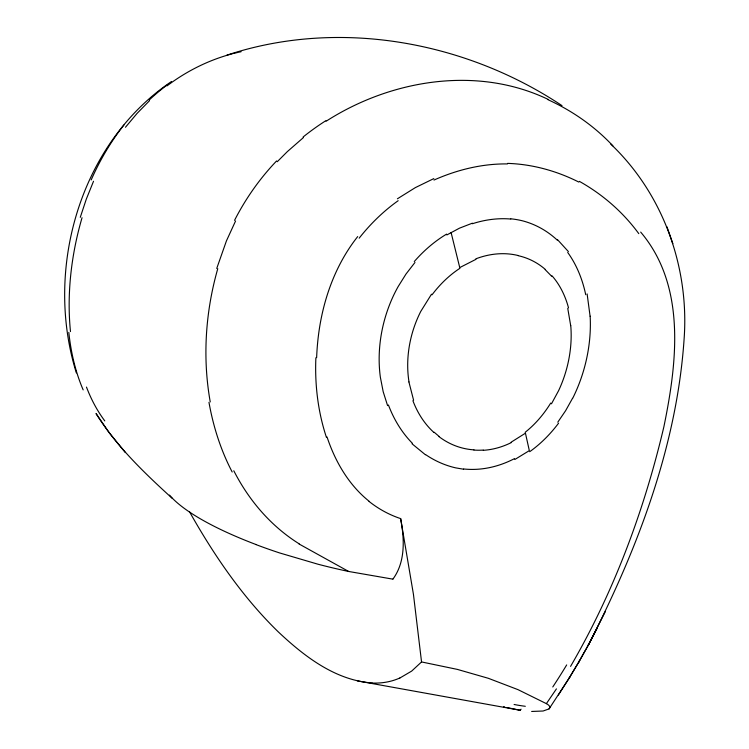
<?xml version="1.0" encoding="UTF-8"?>
<svg xmlns="http://www.w3.org/2000/svg" width="749" height="749" viewBox="0 0 749 749"><rect width="100%" height="100%" fill="white"/><g stroke="black" fill="none" stroke-linecap="round" stroke-linejoin="round"><path stroke-width="1.12" d="M80.274 217.322L86.322 199.084L93.522 181.267M216.742 268.442L226.432 240.897L235.579 220.964M610.772 144.089C663.221 193.935 689.426 267.421 684.09 339.222C676.75 446.844 637.202 549.86 588.33 645.067L588.677 644.458L578.902 661.854L588.677 644.458L605.295 611.671M572.508 398.346L565.626 410.677L557.771 422.211M588.33 645.067L597.225 628.158M570.569 666.376C613.871 592.056 644.206 510.369 663.876 426.79C677.04 362.759 686.468 286.174 640.676 232.078M568.912 678.51L579.586 660.712L568.912 678.51L549.064 708.9L543.091 711.016L531.65 711.456M551.479 403.805L558.576 390.716A94.973 66.979 -72.5 0 0 570.757 325.6M558.38 695.025L569.952 676.843M556.432 688.883L546.377 703.639L518.008 689.651L488.357 678.304L457.377 669.4L421.547 661.938L411.678 671.085L399.854 678.023M392.991 579.014C405.649 561.722 404.413 538.7 400.649 518.673L413.448 594.378L421.547 661.938M506.97 707.571L520.274 710.277L521.07 709.163M431.499 294.207L420.741 311.462A95.235 74.207 -70.9 0 0 409.001 381.943M357.685 236.59C334.138 266.354 321.63 303.57 317.801 341.029A220.871 175.978 -71.5 0 0 316.63 357.685M125.467 127.255L137.123 113.342L149.528 100.684M414.955 262.478L406.005 274.031L398.178 286.549A118.389 94.514 -71.3 0 0 393.478 295.649A122.293 97.782 -71.2 0 0 380.342 377.112L383.188 391.718L387.57 405.584M277.252 161.718L287.382 151.579L303.429 137.563M549.064 708.9C551.311 706.878 548.277 704.566 546.424 703.667M171.558 81.472C79.787 143.274 43.985 269.266 76.37 372.946M167.027 85.873C186.538 71.136 208.831 59.957 232.508 53.75M397.401 198.803L415.349 187.615L433.83 178.599M326.105 121.235C390.847 79.656 477.197 65.313 548.24 99.439M446.844 234.943L459.512 228.155L472.404 223.165M514.806 459.512L529.328 450.626L525.442 433.184L511.118 442.2M475.924 259.341L459.746 267.58L451.076 232.452M226.9 55.145C338.548 18.257 465.026 41.083 562.012 105.646M233.323 53.535L238.182 52.355M239.156 52.149L241.103 51.737M507.579 163.385C532.342 164.162 556.75 170.931 578.827 182.073M372.094 682.966C335.178 680.307 304.169 656.246 278.197 631.791C242.386 596.906 213.98 555.178 189.516 511.782M392.897 579.155L348.753 571.487M463.594 469.22L455.626 467.853A147.319 112.172 -79.4 0 1 425.488 454.521M520.274 710.277L357.301 680.869M503.665 706.691L504.76 706.99M255.765 544.514L260.736 546.367A201.799 52.308 11.9 0 0 279.686 552.959L317.922 564.203A180.902 47.487 11.9 0 0 348.678 571.478L299.057 543.989M425.385 454.737L412.072 443.829M369.135 501.268C348.744 484.978 335.159 461.487 327.032 436.957M439.148 436.47L434.167 432.22M545.169 269.631L551.695 276.297M172.448 498.525C144.239 472.853 116.31 446.123 96.031 413.532L109.242 432.772L125.373 452.602M557.565 239.708L568.397 251.589M232.19 472.01C220.777 450.224 213.259 426.527 208.971 402.344M83.167 389.892C75.321 371.663 70.912 352.096 68.805 332.406M672.855 243.631L666.956 226.807M413.588 400.191L408.907 381.971M567.742 308.335L570.691 325.628M587.122 293.917L590.09 316.209M550.712 403.074A100.928 72.569 -73.1 0 1 525.143 432.323M558.567 423.194A132.376 98.98 -76.1 0 1 529.693 451.703M590.146 316.19A120.589 85.114 -73.2 0 1 572.629 398.44M567.705 252.441A132.03 95.647 -71.7 0 1 585.718 294.713M557.275 240.139A143.48 106.976 -67.4 0 0 522.896 220.918A140.072 104.476 -65.2 0 0 510.837 218.82M472.432 223.726A143.293 106.845 -65.3 0 1 510.781 219.045M432.042 294.806A102.192 76.576 -69 0 1 459.952 268.273M475.877 258.808A111.348 82.587 -67.7 0 1 518.139 255.521M518.102 255.662A112.49 82.793 -66.3 0 1 545.309 269.415M552.041 275.829A104.148 76.258 -69 0 1 568.51 307.848M525.321 706.288A119.241 34.145 25.5 0 1 514.104 704.481M149.21 100.02A219.167 160.352 -74.2 0 1 166.812 85.236M91.181 179.957A192.072 135.176 -71.8 0 1 123.894 125.046M70.481 331.573A224.204 150.175 -70.9 0 1 82.044 217.725M104.785 420.91A197.464 137.779 -68.6 0 1 86.481 387.083M299.141 543.811A228.052 187.596 -77 0 1 233.791 470.756M210.244 401.923A263.264 221.461 -70.6 0 1 217.762 268.704M234.531 220.375A224.672 193.504 -70 0 1 276.606 160.932M303.12 136.983A252.46 205.526 -65.5 0 1 325.89 120.673M548.015 99.711A407.924 284.077 -42.4 0 1 612.879 145.83M566.675 664.925A352.433 200.423 -53.8 0 1 552.771 686.964M579.389 181.361A398.889 270.361 -42.3 0 1 638.794 233.651M433.999 180.05A228.913 166.924 -59.3 0 1 507.438 163.919M359.164 238.173A172.542 136.159 -67.3 0 1 398.178 200.695M326.414 437.322A209.636 168.076 -71.2 0 1 315.881 357.769M400.668 518.617A158.891 126.422 -73.2 0 1 369.042 501.427M255.877 544.476A219.494 56.334 12 0 1 169.499 495.108M399.835 677.985A287.738 124.914 62.8 0 1 372.131 683.041M433.971 432.519A105.384 80.695 -72.5 0 1 412.896 400.687M473.958 449.868A112.228 84.403 -75.7 0 1 439.045 436.686M483.311 450.065A108.895 81.735 -77.5 0 1 473.93 450.055M511.211 442.64A111.929 83.954 -77.4 0 1 483.302 450.308M514.582 458.585A139.426 105.525 -77.6 0 1 463.64 468.968M412.409 443.314A132.807 102.07 -75.9 0 1 388.422 404.975M414.263 261.57A131.74 102.388 -70.1 0 1 446.591 234.109"/></g></svg>
